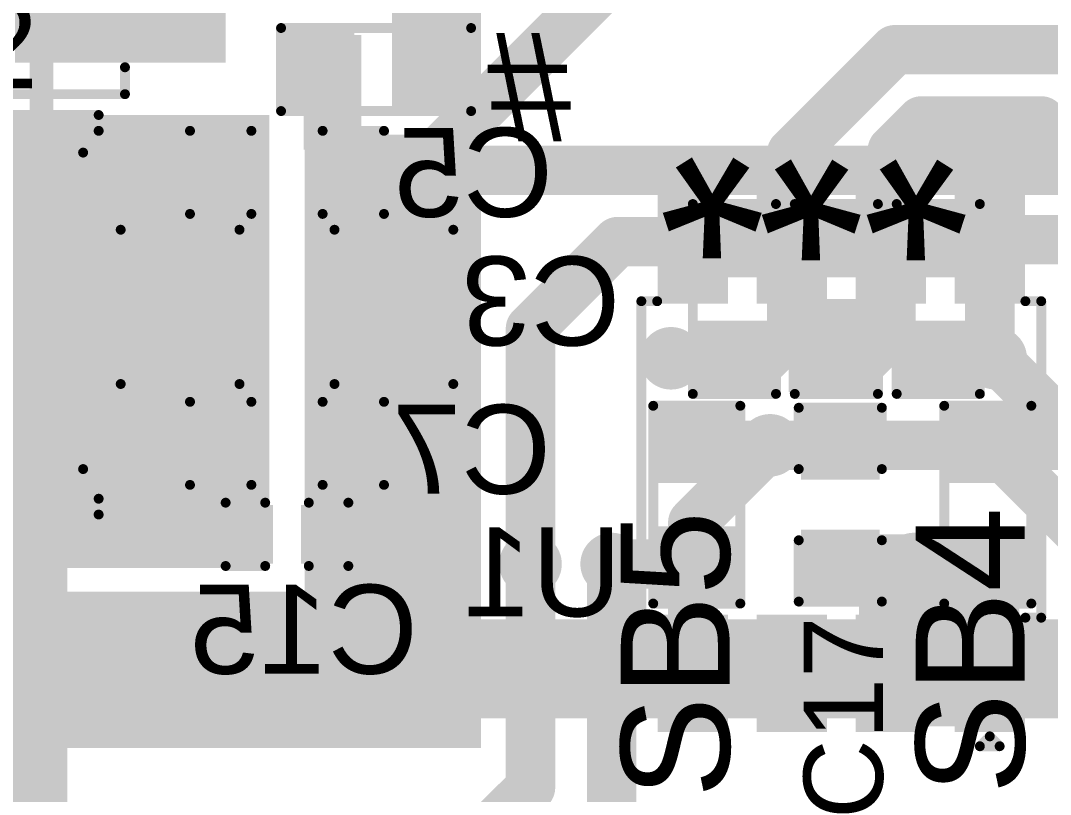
# Model space of a CAD drawing. Header units: millimetres. Extents: x -0.12 to 2.11, y 0 to 1.55.
# Drawn here: x 0.637 to 1.158, y 0.558 to 0.949 of the extents above; entities that cross this region are included whole.
import ezdxf

# ---------------------------------------------------------------- set-up
doc = ezdxf.new("R2010")
doc.units = ezdxf.units.MM
doc.header["$MEASUREMENT"] = 0
for name, color, linetype in [('BottomLayer', 5, 'Continuous'), ('BottomOverlay', 54, 'Continuous'), ('BottomPaste', 16, 'Continuous'), ('BottomSolder', 6, 'Continuous'), ('TopLayer', 1, 'Continuous'), ('TopOverlay', 2, 'Continuous'), ('TopPaste', 8, 'Continuous'), ('TopSolder', 216, 'Continuous'), ('ViaHoleLayer', 16, 'Continuous')]:
    doc.layers.add(name, color=color, linetype=linetype)
doc.styles.add('Arial', font='arial.ttf', dxfattribs={"height": 0.2})

# ---------------------------------------------------------------- blocks, each defined once
blk = doc.blocks.new('R___0603_2')
at = {"layer": 'TopLayer'}
for points in [[(-0.015, 0.0175), (-0.015, -0.0175), (-0.045, -0.0175), (-0.045, 0.0175)], [(0.045, 0.0175), (0.045, -0.0175), (0.015, -0.0175), (0.015, 0.0175)]]:
    blk.add_hatch(color=1, dxfattribs=at).paths.add_polyline_path(points)
at = {"layer": 'TopPaste'}
for points in [[(-0.015, 0.0175), (-0.015, -0.0175), (-0.045, -0.0175), (-0.045, 0.0175)], [(0.045, 0.0175), (0.045, -0.0175), (0.015, -0.0175), (0.015, 0.0175)]]:
    blk.add_hatch(color=8, dxfattribs=at).paths.add_polyline_path(points)
at = {"layer": 'TopSolder'}
for points in [[(-0.011, 0.0215), (-0.011, -0.0215), (-0.049, -0.0215), (-0.049, 0.0215)], [(0.049, 0.0215), (0.049, -0.0215), (0.011, -0.0215), (0.011, 0.0215)]]:
    blk.add_hatch(color=216, dxfattribs=at).paths.add_polyline_path(points)
at = {"layer": 'TopOverlay', "const_width": 0.005}
for points in [[(-0.048, 0.021), (0.048, 0.021)], [(-0.048, 0.021), (-0.048, -0.021)], [(0.048, 0.021), (0.048, -0.021)], [(-0.048, -0.021), (0.048, -0.021)]]:
    blk.add_lwpolyline(points, dxfattribs=at)
at = {"layer": 'TopOverlay', "const_width": 0.0025}
for points in [[(-0.04925, 0.021, 1), (-0.04675, 0.021, 1)], [(-0.04925, 0.021, 1), (-0.04675, 0.021, 1)], [(0.04675, 0.021, 1), (0.04925, 0.021, 1)], [(0.04675, 0.021, 1), (0.04925, 0.021, 1)], [(-0.04925, -0.021, 1), (-0.04675, -0.021, 1)], [(-0.04925, -0.021, 1), (-0.04675, -0.021, 1)], [(0.04675, -0.021, 1), (0.04925, -0.021, 1)], [(0.04675, -0.021, 1), (0.04925, -0.021, 1)]]:
    blk.add_lwpolyline(points, format="xyb", close=True, dxfattribs=at)
blk = doc.blocks.new('R___0603_3')
at = {"layer": 'TopLayer'}
for points in [[(-0.015, 0.0175), (-0.015, -0.0175), (-0.045, -0.0175), (-0.045, 0.0175)], [(0.045, 0.0175), (0.045, -0.0175), (0.015, -0.0175), (0.015, 0.0175)]]:
    blk.add_hatch(color=1, dxfattribs=at).paths.add_polyline_path(points)
at = {"layer": 'TopPaste'}
for points in [[(-0.015, 0.0175), (-0.015, -0.0175), (-0.045, -0.0175), (-0.045, 0.0175)], [(0.045, 0.0175), (0.045, -0.0175), (0.015, -0.0175), (0.015, 0.0175)]]:
    blk.add_hatch(color=8, dxfattribs=at).paths.add_polyline_path(points)
at = {"layer": 'TopSolder'}
for points in [[(-0.011, 0.0215), (-0.011, -0.0215), (-0.049, -0.0215), (-0.049, 0.0215)], [(0.049, 0.0215), (0.049, -0.0215), (0.011, -0.0215), (0.011, 0.0215)]]:
    blk.add_hatch(color=216, dxfattribs=at).paths.add_polyline_path(points)
at = {"layer": 'TopOverlay', "const_width": 0.005}
for points in [[(-0.048, 0.021), (0.048, 0.021)], [(-0.048, 0.021), (-0.048, -0.021)], [(0.048, 0.021), (0.048, -0.021)], [(-0.048, -0.021), (0.048, -0.021)]]:
    blk.add_lwpolyline(points, dxfattribs=at)
at = {"layer": 'TopOverlay', "const_width": 0.0025}
for points in [[(-0.04925, 0.021, 1), (-0.04675, 0.021, 1)], [(-0.04925, 0.021, 1), (-0.04675, 0.021, 1)], [(0.04675, 0.021, 1), (0.04925, 0.021, 1)], [(0.04675, 0.021, 1), (0.04925, 0.021, 1)], [(-0.04925, -0.021, 1), (-0.04675, -0.021, 1)], [(-0.04925, -0.021, 1), (-0.04675, -0.021, 1)], [(0.04675, -0.021, 1), (0.04925, -0.021, 1)], [(0.04675, -0.021, 1), (0.04925, -0.021, 1)]]:
    blk.add_lwpolyline(points, format="xyb", close=True, dxfattribs=at)
blk = doc.blocks.new('SOP_8_B_4')
at = {"layer": 'BottomLayer'}
for points in [[(-0.13386, 0.08878), (-0.08268, 0.08878), (-0.08268, 0.06122), (-0.13386, 0.06122)], [(0.08268, 0.08878), (0.13386, 0.08878), (0.13386, 0.06122), (0.08268, 0.06122)], [(-0.13386, 0.03878), (-0.08268, 0.03878), (-0.08268, 0.01122), (-0.13386, 0.01122)], [(0.08268, 0.03878), (0.13386, 0.03878), (0.13386, 0.01122), (0.08268, 0.01122)], [(-0.13386, -0.01122), (-0.08268, -0.01122), (-0.08268, -0.03878), (-0.13386, -0.03878)], [(0.08268, -0.01122), (0.13386, -0.01122), (0.13386, -0.03878), (0.08268, -0.03878)], [(-0.13386, -0.06122), (-0.08268, -0.06122), (-0.08268, -0.08878), (-0.13386, -0.08878)], [(0.08268, -0.06122), (0.13386, -0.06122), (0.13386, -0.08878), (0.08268, -0.08878)]]:
    blk.add_hatch(color=5, dxfattribs=at).paths.add_polyline_path(points)
at = {"layer": 'BottomOverlay'}
blk.add_hatch(color=54, dxfattribs=at).paths.add_polyline_path([(-0.078, -0.084), (-0.067, -0.084), (-0.067, -0.058), (-0.078, -0.058)])
at = {"layer": 'BottomPaste'}
for points in [[(-0.13386, 0.08878), (-0.08268, 0.08878), (-0.08268, 0.06122), (-0.13386, 0.06122)], [(0.08268, 0.08878), (0.13386, 0.08878), (0.13386, 0.06122), (0.08268, 0.06122)], [(-0.13386, 0.03878), (-0.08268, 0.03878), (-0.08268, 0.01122), (-0.13386, 0.01122)], [(0.08268, 0.03878), (0.13386, 0.03878), (0.13386, 0.01122), (0.08268, 0.01122)], [(-0.13386, -0.01122), (-0.08268, -0.01122), (-0.08268, -0.03878), (-0.13386, -0.03878)], [(0.08268, -0.01122), (0.13386, -0.01122), (0.13386, -0.03878), (0.08268, -0.03878)], [(-0.13386, -0.06122), (-0.08268, -0.06122), (-0.08268, -0.08878), (-0.13386, -0.08878)], [(0.08268, -0.06122), (0.13386, -0.06122), (0.13386, -0.08878), (0.08268, -0.08878)]]:
    blk.add_hatch(color=16, dxfattribs=at).paths.add_polyline_path(points)
at = {"layer": 'BottomSolder'}
for points in [[(-0.13786, 0.09278), (-0.07868, 0.09278), (-0.07868, 0.05722), (-0.13786, 0.05722)], [(0.07868, 0.09278), (0.13786, 0.09278), (0.13786, 0.05722), (0.07868, 0.05722)], [(-0.13786, 0.04278), (-0.07868, 0.04278), (-0.07868, 0.00722), (-0.13786, 0.00722)], [(0.07868, 0.04278), (0.13786, 0.04278), (0.13786, 0.00722), (0.07868, 0.00722)], [(-0.13786, -0.00722), (-0.07868, -0.00722), (-0.07868, -0.04278), (-0.13786, -0.04278)], [(0.07868, -0.00722), (0.13786, -0.00722), (0.13786, -0.04278), (0.07868, -0.04278)], [(-0.13786, -0.05722), (-0.07868, -0.05722), (-0.07868, -0.09278), (-0.13786, -0.09278)], [(0.07868, -0.05722), (0.13786, -0.05722), (0.13786, -0.09278), (0.07868, -0.09278)]]:
    blk.add_hatch(color=6, dxfattribs=at).paths.add_polyline_path(points)
at = {"layer": 'BottomOverlay', "const_width": 0.005}
for points in [[(-0.08014, 0.101), (-0.08014, 0.093)], [(-0.08014, 0.101), (0.07986, 0.101)], [(0.07986, 0.101), (0.07986, 0.093)], [(-0.14514, -0.07), (-0.14514, -0.08)], [(-0.14514, -0.07), (-0.14014, -0.075)], [(-0.14014, -0.075), (-0.14514, -0.08)], [(-0.08014, -0.093), (-0.08014, -0.101)], [(0.07986, -0.093), (0.07986, -0.101)], [(-0.08014, -0.101), (0.07986, -0.101)]]:
    blk.add_lwpolyline(points, dxfattribs=at)
at = {"layer": 'BottomOverlay', "const_width": 0.0025}
for points in [[(-0.08139, 0.101, 1), (-0.07889, 0.101, 1)], [(-0.08139, 0.101, 1), (-0.07889, 0.101, 1)], [(0.07861, 0.101, 1), (0.08111, 0.101, 1)], [(0.07861, 0.101, 1), (0.08111, 0.101, 1)], [(-0.08139, 0.093, 1), (-0.07889, 0.093, 1)], [(0.07861, 0.093, 1), (0.08111, 0.093, 1)], [(-0.14639, -0.07, 1), (-0.14389, -0.07, 1)], [(-0.14639, -0.07, 1), (-0.14389, -0.07, 1)], [(-0.14139, -0.075, 1), (-0.13889, -0.075, 1)], [(-0.14139, -0.075, 1), (-0.13889, -0.075, 1)], [(-0.14639, -0.08, 1), (-0.14389, -0.08, 1)], [(-0.14639, -0.08, 1), (-0.14389, -0.08, 1)], [(-0.08139, -0.093, 1), (-0.07889, -0.093, 1)], [(0.07861, -0.093, 1), (0.08111, -0.093, 1)], [(-0.08139, -0.101, 1), (-0.07889, -0.101, 1)], [(-0.08139, -0.101, 1), (-0.07889, -0.101, 1)], [(0.07861, -0.101, 1), (0.08111, -0.101, 1)], [(0.07861, -0.101, 1), (0.08111, -0.101, 1)]]:
    blk.add_lwpolyline(points, format="xyb", close=True, dxfattribs=at)
blk = doc.blocks.new('S______B______13')
at = {"layer": 'TopLayer'}
for points in [[(-0.045, -0.0175), (-0.045, 0.0175), (-0.015, 0.0175), (-0.015, -0.0175)], [(0.015, -0.0175), (0.015, 0.0175), (0.045, 0.0175), (0.045, -0.0175)]]:
    blk.add_hatch(color=1, dxfattribs=at).paths.add_polyline_path(points)
at = {"layer": 'TopPaste'}
for points in [[(-0.045, -0.0175), (-0.045, 0.0175), (-0.015, 0.0175), (-0.015, -0.0175)], [(0.015, -0.0175), (0.015, 0.0175), (0.045, 0.0175), (0.045, -0.0175)]]:
    blk.add_hatch(color=8, dxfattribs=at).paths.add_polyline_path(points)
at = {"layer": 'TopSolder'}
for points in [[(-0.049, -0.0215), (-0.049, 0.0215), (-0.011, 0.0215), (-0.011, -0.0215)], [(0.011, -0.0215), (0.011, 0.0215), (0.049, 0.0215), (0.049, -0.0215)]]:
    blk.add_hatch(color=216, dxfattribs=at).paths.add_polyline_path(points)
at = {"layer": 'TopOverlay', "const_width": 0.005}
for points in [[(-0.05, 0.022), (0.05, 0.022)], [(-0.05, 0.022), (-0.05, -0.022)], [(0.05, 0.022), (0.05, -0.022)], [(-0.05, -0.022), (0.05, -0.022)]]:
    blk.add_lwpolyline(points, dxfattribs=at)
at = {"layer": 'TopOverlay', "const_width": 0.0025}
for points in [[(-0.05125, 0.022, 1), (-0.04875, 0.022, 1)], [(-0.05125, 0.022, 1), (-0.04875, 0.022, 1)], [(0.04875, 0.022, 1), (0.05125, 0.022, 1)], [(0.04875, 0.022, 1), (0.05125, 0.022, 1)], [(-0.05125, -0.022, 1), (-0.04875, -0.022, 1)], [(-0.05125, -0.022, 1), (-0.04875, -0.022, 1)], [(0.04875, -0.022, 1), (0.05125, -0.022, 1)], [(0.04875, -0.022, 1), (0.05125, -0.022, 1)]]:
    blk.add_lwpolyline(points, format="xyb", close=True, dxfattribs=at)
blk = doc.blocks.new('S______B______14')
at = {"layer": 'TopLayer'}
for points in [[(-0.045, -0.0175), (-0.045, 0.0175), (-0.015, 0.0175), (-0.015, -0.0175)], [(0.015, -0.0175), (0.015, 0.0175), (0.045, 0.0175), (0.045, -0.0175)]]:
    blk.add_hatch(color=1, dxfattribs=at).paths.add_polyline_path(points)
at = {"layer": 'TopPaste'}
for points in [[(-0.045, -0.0175), (-0.045, 0.0175), (-0.015, 0.0175), (-0.015, -0.0175)], [(0.015, -0.0175), (0.015, 0.0175), (0.045, 0.0175), (0.045, -0.0175)]]:
    blk.add_hatch(color=8, dxfattribs=at).paths.add_polyline_path(points)
at = {"layer": 'TopSolder'}
for points in [[(-0.049, -0.0215), (-0.049, 0.0215), (-0.011, 0.0215), (-0.011, -0.0215)], [(0.011, -0.0215), (0.011, 0.0215), (0.049, 0.0215), (0.049, -0.0215)]]:
    blk.add_hatch(color=216, dxfattribs=at).paths.add_polyline_path(points)
at = {"layer": 'TopOverlay', "const_width": 0.005}
for points in [[(0.05, 0.022), (-0.05, 0.022)], [(-0.05, -0.022), (-0.05, 0.022)], [(0.05, -0.022), (0.05, 0.022)], [(0.05, -0.022), (-0.05, -0.022)]]:
    blk.add_lwpolyline(points, dxfattribs=at)
at = {"layer": 'TopOverlay', "const_width": 0.0025}
for points in [[(-0.05125, 0.022, 1), (-0.04875, 0.022, 1)], [(-0.05125, 0.022, 1), (-0.04875, 0.022, 1)], [(0.04875, 0.022, 1), (0.05125, 0.022, 1)], [(0.04875, 0.022, 1), (0.05125, 0.022, 1)], [(-0.05125, -0.022, 1), (-0.04875, -0.022, 1)], [(-0.05125, -0.022, 1), (-0.04875, -0.022, 1)], [(0.04875, -0.022, 1), (0.05125, -0.022, 1)], [(0.04875, -0.022, 1), (0.05125, -0.022, 1)]]:
    blk.add_lwpolyline(points, format="xyb", close=True, dxfattribs=at)
blk = doc.blocks.new('R___0603_B_22')
at = {"layer": 'BottomLayer'}
for points in [[(-0.045, -0.0175), (-0.045, 0.0175), (-0.015, 0.0175), (-0.015, -0.0175)], [(0.015, -0.0175), (0.015, 0.0175), (0.045, 0.0175), (0.045, -0.0175)]]:
    blk.add_hatch(color=5, dxfattribs=at).paths.add_polyline_path(points)
at = {"layer": 'BottomPaste'}
for points in [[(-0.045, -0.0175), (-0.045, 0.0175), (-0.015, 0.0175), (-0.015, -0.0175)], [(0.015, -0.0175), (0.015, 0.0175), (0.045, 0.0175), (0.045, -0.0175)]]:
    blk.add_hatch(color=16, dxfattribs=at).paths.add_polyline_path(points)
at = {"layer": 'BottomSolder'}
for points in [[(-0.049, -0.0215), (-0.049, 0.0215), (-0.011, 0.0215), (-0.011, -0.0215)], [(0.011, -0.0215), (0.011, 0.0215), (0.049, 0.0215), (0.049, -0.0215)]]:
    blk.add_hatch(color=6, dxfattribs=at).paths.add_polyline_path(points)
at = {"layer": 'BottomOverlay', "const_width": 0.005}
for points in [[(0.048, 0.021), (-0.048, 0.021)], [(-0.048, 0.021), (-0.048, -0.021)], [(0.048, 0.021), (0.048, -0.021)], [(0.048, -0.021), (-0.048, -0.021)]]:
    blk.add_lwpolyline(points, dxfattribs=at)
at = {"layer": 'BottomOverlay', "const_width": 0.0025}
for points in [[(-0.04925, 0.021, 1), (-0.04675, 0.021, 1)], [(-0.04925, 0.021, 1), (-0.04675, 0.021, 1)], [(0.04675, 0.021, 1), (0.04925, 0.021, 1)], [(0.04675, 0.021, 1), (0.04925, 0.021, 1)], [(-0.04925, -0.021, 1), (-0.04675, -0.021, 1)], [(-0.04925, -0.021, 1), (-0.04675, -0.021, 1)], [(0.04675, -0.021, 1), (0.04925, -0.021, 1)], [(0.04675, -0.021, 1), (0.04925, -0.021, 1)]]:
    blk.add_lwpolyline(points, format="xyb", close=True, dxfattribs=at)
blk = doc.blocks.new('R___0603_26')
at = {"layer": 'TopLayer'}
for points in [[(-0.015, 0.0175), (-0.015, -0.0175), (-0.045, -0.0175), (-0.045, 0.0175)], [(0.045, 0.0175), (0.045, -0.0175), (0.015, -0.0175), (0.015, 0.0175)]]:
    blk.add_hatch(color=1, dxfattribs=at).paths.add_polyline_path(points)
at = {"layer": 'TopPaste'}
for points in [[(-0.015, 0.0175), (-0.015, -0.0175), (-0.045, -0.0175), (-0.045, 0.0175)], [(0.045, 0.0175), (0.045, -0.0175), (0.015, -0.0175), (0.015, 0.0175)]]:
    blk.add_hatch(color=8, dxfattribs=at).paths.add_polyline_path(points)
at = {"layer": 'TopSolder'}
for points in [[(-0.011, 0.0215), (-0.011, -0.0215), (-0.049, -0.0215), (-0.049, 0.0215)], [(0.049, 0.0215), (0.049, -0.0215), (0.011, -0.0215), (0.011, 0.0215)]]:
    blk.add_hatch(color=216, dxfattribs=at).paths.add_polyline_path(points)
at = {"layer": 'TopOverlay', "const_width": 0.005}
for points in [[(-0.048, 0.021), (-0.048, -0.021)], [(-0.048, 0.021), (0.048, 0.021)], [(0.048, 0.021), (0.048, -0.021)], [(-0.048, -0.021), (0.048, -0.021)]]:
    blk.add_lwpolyline(points, dxfattribs=at)
at = {"layer": 'TopOverlay', "const_width": 0.0025}
for points in [[(-0.04925, 0.021, 1), (-0.04675, 0.021, 1)], [(-0.04925, 0.021, 1), (-0.04675, 0.021, 1)], [(0.04675, 0.021, 1), (0.04925, 0.021, 1)], [(0.04675, 0.021, 1), (0.04925, 0.021, 1)], [(-0.04925, -0.021, 1), (-0.04675, -0.021, 1)], [(-0.04925, -0.021, 1), (-0.04675, -0.021, 1)], [(0.04675, -0.021, 1), (0.04925, -0.021, 1)], [(0.04675, -0.021, 1), (0.04925, -0.021, 1)]]:
    blk.add_lwpolyline(points, format="xyb", close=True, dxfattribs=at)
blk = doc.blocks.new('SOP_8_32')
at = {"layer": 'TopLayer'}
for points in [[(-0.13386, 0.08878), (-0.08268, 0.08878), (-0.08268, 0.06122), (-0.13386, 0.06122)], [(0.08268, 0.08878), (0.13386, 0.08878), (0.13386, 0.06122), (0.08268, 0.06122)], [(-0.13386, 0.03878), (-0.08268, 0.03878), (-0.08268, 0.01122), (-0.13386, 0.01122)], [(0.08268, 0.03878), (0.13386, 0.03878), (0.13386, 0.01122), (0.08268, 0.01122)], [(-0.13386, -0.01122), (-0.08268, -0.01122), (-0.08268, -0.03878), (-0.13386, -0.03878)], [(0.08268, -0.01122), (0.13386, -0.01122), (0.13386, -0.03878), (0.08268, -0.03878)], [(-0.13386, -0.06122), (-0.08268, -0.06122), (-0.08268, -0.08878), (-0.13386, -0.08878)], [(0.08268, -0.06122), (0.13386, -0.06122), (0.13386, -0.08878), (0.08268, -0.08878)]]:
    blk.add_hatch(color=1, dxfattribs=at).paths.add_polyline_path(points)
at = {"layer": 'TopOverlay'}
blk.add_hatch(color=2, dxfattribs=at).paths.add_polyline_path([(-0.078, 0.058), (-0.067, 0.058), (-0.067, 0.084), (-0.078, 0.084)])
at = {"layer": 'TopPaste'}
for points in [[(-0.13386, 0.08878), (-0.08268, 0.08878), (-0.08268, 0.06122), (-0.13386, 0.06122)], [(0.08268, 0.08878), (0.13386, 0.08878), (0.13386, 0.06122), (0.08268, 0.06122)], [(-0.13386, 0.03878), (-0.08268, 0.03878), (-0.08268, 0.01122), (-0.13386, 0.01122)], [(0.08268, 0.03878), (0.13386, 0.03878), (0.13386, 0.01122), (0.08268, 0.01122)], [(-0.13386, -0.01122), (-0.08268, -0.01122), (-0.08268, -0.03878), (-0.13386, -0.03878)], [(0.08268, -0.01122), (0.13386, -0.01122), (0.13386, -0.03878), (0.08268, -0.03878)], [(-0.13386, -0.06122), (-0.08268, -0.06122), (-0.08268, -0.08878), (-0.13386, -0.08878)], [(0.08268, -0.06122), (0.13386, -0.06122), (0.13386, -0.08878), (0.08268, -0.08878)]]:
    blk.add_hatch(color=8, dxfattribs=at).paths.add_polyline_path(points)
at = {"layer": 'TopSolder'}
for points in [[(-0.13786, 0.09278), (-0.07868, 0.09278), (-0.07868, 0.05722), (-0.13786, 0.05722)], [(0.07868, 0.09278), (0.13786, 0.09278), (0.13786, 0.05722), (0.07868, 0.05722)], [(-0.13786, 0.04278), (-0.07868, 0.04278), (-0.07868, 0.00722), (-0.13786, 0.00722)], [(0.07868, 0.04278), (0.13786, 0.04278), (0.13786, 0.00722), (0.07868, 0.00722)], [(-0.13786, -0.00722), (-0.07868, -0.00722), (-0.07868, -0.04278), (-0.13786, -0.04278)], [(0.07868, -0.00722), (0.13786, -0.00722), (0.13786, -0.04278), (0.07868, -0.04278)], [(-0.13786, -0.05722), (-0.07868, -0.05722), (-0.07868, -0.09278), (-0.13786, -0.09278)], [(0.07868, -0.05722), (0.13786, -0.05722), (0.13786, -0.09278), (0.07868, -0.09278)]]:
    blk.add_hatch(color=216, dxfattribs=at).paths.add_polyline_path(points)
at = {"layer": 'TopOverlay', "const_width": 0.005}
for points in [[(-0.08014, 0.093), (-0.08014, 0.101)], [(-0.08014, 0.101), (0.07986, 0.101)], [(0.07986, 0.093), (0.07986, 0.101)], [(-0.14514, 0.07), (-0.14514, 0.08)], [(-0.14514, 0.08), (-0.14014, 0.075)], [(-0.14514, 0.07), (-0.14014, 0.075)], [(-0.08014, -0.101), (-0.08014, -0.093)], [(0.07986, -0.101), (0.07986, -0.093)], [(-0.08014, -0.101), (0.07986, -0.101)]]:
    blk.add_lwpolyline(points, dxfattribs=at)
at = {"layer": 'TopOverlay', "const_width": 0.0025}
for points in [[(-0.08139, 0.101, 1), (-0.07889, 0.101, 1)], [(-0.08139, 0.101, 1), (-0.07889, 0.101, 1)], [(0.07861, 0.101, 1), (0.08111, 0.101, 1)], [(0.07861, 0.101, 1), (0.08111, 0.101, 1)], [(-0.08139, 0.093, 1), (-0.07889, 0.093, 1)], [(0.07861, 0.093, 1), (0.08111, 0.093, 1)], [(-0.14639, 0.08, 1), (-0.14389, 0.08, 1)], [(-0.14639, 0.08, 1), (-0.14389, 0.08, 1)], [(-0.14139, 0.075, 1), (-0.13889, 0.075, 1)], [(-0.14139, 0.075, 1), (-0.13889, 0.075, 1)], [(-0.14639, 0.07, 1), (-0.14389, 0.07, 1)], [(-0.14639, 0.07, 1), (-0.14389, 0.07, 1)], [(-0.08139, -0.093, 1), (-0.07889, -0.093, 1)], [(0.07861, -0.093, 1), (0.08111, -0.093, 1)], [(-0.08139, -0.101, 1), (-0.07889, -0.101, 1)], [(-0.08139, -0.101, 1), (-0.07889, -0.101, 1)], [(0.07861, -0.101, 1), (0.08111, -0.101, 1)], [(0.07861, -0.101, 1), (0.08111, -0.101, 1)]]:
    blk.add_lwpolyline(points, format="xyb", close=True, dxfattribs=at)
blk = doc.blocks.new('WPN4020H1R0MT__B_37')
at = {"layer": 'BottomLayer'}
for points in [[(-0.08071, 0.07283), (-0.0374, 0.07283), (-0.0374, -0.07283), (-0.08071, -0.07283)], [(0.0374, 0.07283), (0.08071, 0.07283), (0.08071, -0.07283), (0.0374, -0.07283)]]:
    blk.add_hatch(color=5, dxfattribs=at).paths.add_polyline_path(points)
at = {"layer": 'BottomPaste'}
for points in [[(-0.08071, 0.07283), (-0.0374, 0.07283), (-0.0374, -0.07283), (-0.08071, -0.07283)], [(0.0374, 0.07283), (0.08071, 0.07283), (0.08071, -0.07283), (0.0374, -0.07283)]]:
    blk.add_hatch(color=16, dxfattribs=at).paths.add_polyline_path(points)
at = {"layer": 'BottomSolder'}
for points in [[(-0.08471, 0.07683), (-0.0334, 0.07683), (-0.0334, -0.07683), (-0.08471, -0.07683)], [(0.0334, 0.07683), (0.08471, 0.07683), (0.08471, -0.07683), (0.0334, -0.07683)]]:
    blk.add_hatch(color=6, dxfattribs=at).paths.add_polyline_path(points)
at = {"layer": 'BottomOverlay', "const_width": 0.005}
for points in [[(0.074, 0.08), (-0.074, 0.08)], [(0.074, -0.08), (-0.074, -0.08)]]:
    blk.add_lwpolyline(points, dxfattribs=at)
at = {"layer": 'BottomOverlay', "const_width": 0.0025}
for points in [[(-0.07525, 0.08, 1), (-0.07275, 0.08, 1)], [(0.07275, 0.08, 1), (0.07525, 0.08, 1)], [(-0.07525, -0.08, 1), (-0.07275, -0.08, 1)], [(0.07275, -0.08, 1), (0.07525, -0.08, 1)]]:
    blk.add_lwpolyline(points, format="xyb", close=True, dxfattribs=at)
blk = doc.blocks.new('SMA_B_40')
at = {"layer": 'BottomLayer'}
for points in [[(-0.12795, 0.03346), (-0.02953, 0.03346), (-0.02953, -0.03346), (-0.12795, -0.03346)], [(0.02953, 0.03346), (0.12795, 0.03346), (0.12795, -0.03346), (0.02953, -0.03346)]]:
    blk.add_hatch(color=5, dxfattribs=at).paths.add_polyline_path(points)
at = {"layer": 'BottomOverlay'}
for points in [[(-0.175, -0.05598), (-0.12906, -0.05598), (-0.12906, 0.05597), (-0.175, 0.05597)], [(-0.12992, 0.03638), (-0.1022, 0.03638), (-0.1022, 0.05598), (-0.12992, 0.05598)], [(-0.12992, -0.05598), (-0.1022, -0.05598), (-0.1022, -0.03638), (-0.12992, -0.03638)]]:
    blk.add_hatch(color=54, dxfattribs=at).paths.add_polyline_path(points)
at = {"layer": 'BottomPaste'}
for points in [[(-0.12795, 0.03346), (-0.02953, 0.03346), (-0.02953, -0.03346), (-0.12795, -0.03346)], [(0.02953, 0.03346), (0.12795, 0.03346), (0.12795, -0.03346), (0.02953, -0.03346)]]:
    blk.add_hatch(color=16, dxfattribs=at).paths.add_polyline_path(points)
at = {"layer": 'BottomSolder'}
for points in [[(-0.13195, 0.03746), (-0.02553, 0.03746), (-0.02553, -0.03746), (-0.13195, -0.03746)], [(0.02553, 0.03746), (0.13195, 0.03746), (0.13195, -0.03746), (0.02553, -0.03746)]]:
    blk.add_hatch(color=6, dxfattribs=at).paths.add_polyline_path(points)
at = {"layer": 'BottomOverlay', "const_width": 0.005}
for points in [[(-0.10465, 0.05345), (0.08115, 0.05345)], [(0.08115, 0.03985), (0.08115, 0.05345)], [(0.08115, -0.05345), (0.08115, -0.03985)], [(-0.10465, -0.05345), (0.08115, -0.05345)]]:
    blk.add_lwpolyline(points, dxfattribs=at)
at = {"layer": 'BottomOverlay', "const_width": 0.0025}
for points in [[(-0.1059, 0.05345, 1), (-0.1034, 0.05345, 1)], [(0.0799, 0.05345, 1), (0.0824, 0.05345, 1)], [(0.0799, 0.05345, 1), (0.0824, 0.05345, 1)], [(0.0799, 0.03985, 1), (0.0824, 0.03985, 1)], [(0.0799, -0.03985, 1), (0.0824, -0.03985, 1)], [(-0.1059, -0.05345, 1), (-0.1034, -0.05345, 1)], [(0.0799, -0.05345, 1), (0.0824, -0.05345, 1)], [(0.0799, -0.05345, 1), (0.0824, -0.05345, 1)]]:
    blk.add_lwpolyline(points, format="xyb", close=True, dxfattribs=at)
blk = doc.blocks.new('C___0603_41')
at = {"layer": 'TopLayer'}
for points in [[(-0.015, 0.0175), (-0.015, -0.0175), (-0.045, -0.0175), (-0.045, 0.0175)], [(0.045, 0.0175), (0.045, -0.0175), (0.015, -0.0175), (0.015, 0.0175)]]:
    blk.add_hatch(color=1, dxfattribs=at).paths.add_polyline_path(points)
at = {"layer": 'TopPaste'}
for points in [[(-0.015, 0.0175), (-0.015, -0.0175), (-0.045, -0.0175), (-0.045, 0.0175)], [(0.045, 0.0175), (0.045, -0.0175), (0.015, -0.0175), (0.015, 0.0175)]]:
    blk.add_hatch(color=8, dxfattribs=at).paths.add_polyline_path(points)
at = {"layer": 'TopSolder'}
for points in [[(-0.01264, 0.01986), (-0.01264, -0.01986), (-0.04736, -0.01986), (-0.04736, 0.01986)], [(0.04736, 0.01986), (0.04736, -0.01986), (0.01264, -0.01986), (0.01264, 0.01986)]]:
    blk.add_hatch(color=216, dxfattribs=at).paths.add_polyline_path(points)
at = {"layer": 'TopOverlay', "const_width": 0.005}
for points in [[(-0.049, 0.021), (-0.049, -0.021)], [(-0.049, 0.021), (-0.018, 0.021)], [(0.018, 0.021), (0.049, 0.021)], [(0.049, 0.021), (0.049, -0.021)], [(-0.049, -0.021), (-0.018, -0.021)], [(0.018, -0.021), (0.049, -0.021)]]:
    blk.add_lwpolyline(points, dxfattribs=at)
at = {"layer": 'TopOverlay', "const_width": 0.0025}
for points in [[(-0.05025, 0.021, 1), (-0.04775, 0.021, 1)], [(-0.05025, 0.021, 1), (-0.04775, 0.021, 1)], [(-0.01925, 0.021, 1), (-0.01675, 0.021, 1)], [(0.01675, 0.021, 1), (0.01925, 0.021, 1)], [(0.04775, 0.021, 1), (0.05025, 0.021, 1)], [(0.04775, 0.021, 1), (0.05025, 0.021, 1)], [(-0.05025, -0.021, 1), (-0.04775, -0.021, 1)], [(-0.05025, -0.021, 1), (-0.04775, -0.021, 1)], [(-0.01925, -0.021, 1), (-0.01675, -0.021, 1)], [(0.01675, -0.021, 1), (0.01925, -0.021, 1)], [(0.04775, -0.021, 1), (0.05025, -0.021, 1)], [(0.04775, -0.021, 1), (0.05025, -0.021, 1)]]:
    blk.add_lwpolyline(points, format="xyb", close=True, dxfattribs=at)
blk = doc.blocks.new('C___0402_B_43')
at = {"layer": 'BottomLayer'}
for points in [[(-0.0095, 0.0125), (-0.0095, -0.0125), (-0.0275, -0.0125), (-0.0275, 0.0125)], [(0.0275, 0.0125), (0.0275, -0.0125), (0.0095, -0.0125), (0.0095, 0.0125)]]:
    blk.add_hatch(color=5, dxfattribs=at).paths.add_polyline_path(points)
at = {"layer": 'BottomPaste'}
for points in [[(-0.0095, 0.0125), (-0.0095, -0.0125), (-0.0275, -0.0125), (-0.0275, 0.0125)], [(0.0275, 0.0125), (0.0275, -0.0125), (0.0095, -0.0125), (0.0095, 0.0125)]]:
    blk.add_hatch(color=16, dxfattribs=at).paths.add_polyline_path(points)
at = {"layer": 'BottomSolder'}
for points in [[(-0.00714, 0.01486), (-0.00714, -0.01486), (-0.02986, -0.01486), (-0.02986, 0.01486)], [(0.02986, 0.01486), (0.02986, -0.01486), (0.00714, -0.01486), (0.00714, 0.01486)]]:
    blk.add_hatch(color=6, dxfattribs=at).paths.add_polyline_path(points)
at = {"layer": 'BottomOverlay', "const_width": 0.005}
for points in [[(-0.011, 0.016), (-0.031, 0.016)], [(-0.031, 0.016), (-0.031, -0.016)], [(0.031, 0.016), (0.011, 0.016)], [(0.031, 0.016), (0.031, -0.016)], [(-0.011, -0.016), (-0.031, -0.016)], [(0.031, -0.016), (0.011, -0.016)]]:
    blk.add_lwpolyline(points, dxfattribs=at)
at = {"layer": 'BottomOverlay', "const_width": 0.0025}
for points in [[(-0.03225, 0.016, 1), (-0.02975, 0.016, 1)], [(-0.03225, 0.016, 1), (-0.02975, 0.016, 1)], [(-0.01225, 0.016, 1), (-0.00975, 0.016, 1)], [(0.00975, 0.016, 1), (0.01225, 0.016, 1)], [(0.02975, 0.016, 1), (0.03225, 0.016, 1)], [(0.02975, 0.016, 1), (0.03225, 0.016, 1)], [(-0.03225, -0.016, 1), (-0.02975, -0.016, 1)], [(-0.03225, -0.016, 1), (-0.02975, -0.016, 1)], [(-0.01225, -0.016, 1), (-0.00975, -0.016, 1)], [(0.00975, -0.016, 1), (0.01225, -0.016, 1)], [(0.02975, -0.016, 1), (0.03225, -0.016, 1)], [(0.02975, -0.016, 1), (0.03225, -0.016, 1)]]:
    blk.add_lwpolyline(points, format="xyb", close=True, dxfattribs=at)
blk = doc.blocks.new('C___0603_B_51')
at = {"layer": 'BottomLayer'}
for points in [[(-0.045, -0.0175), (-0.045, 0.0175), (-0.015, 0.0175), (-0.015, -0.0175)], [(0.015, -0.0175), (0.015, 0.0175), (0.045, 0.0175), (0.045, -0.0175)]]:
    blk.add_hatch(color=5, dxfattribs=at).paths.add_polyline_path(points)
at = {"layer": 'BottomPaste'}
for points in [[(-0.045, -0.0175), (-0.045, 0.0175), (-0.015, 0.0175), (-0.015, -0.0175)], [(0.015, -0.0175), (0.015, 0.0175), (0.045, 0.0175), (0.045, -0.0175)]]:
    blk.add_hatch(color=16, dxfattribs=at).paths.add_polyline_path(points)
at = {"layer": 'BottomSolder'}
for points in [[(-0.04736, -0.01986), (-0.04736, 0.01986), (-0.01264, 0.01986), (-0.01264, -0.01986)], [(0.01264, -0.01986), (0.01264, 0.01986), (0.04736, 0.01986), (0.04736, -0.01986)]]:
    blk.add_hatch(color=6, dxfattribs=at).paths.add_polyline_path(points)
at = {"layer": 'BottomOverlay', "const_width": 0.005}
for points in [[(-0.049, 0.021), (-0.018, 0.021)], [(-0.049, -0.021), (-0.049, 0.021)], [(0.018, 0.021), (0.049, 0.021)], [(0.049, -0.021), (0.049, 0.021)], [(-0.049, -0.021), (-0.018, -0.021)], [(0.018, -0.021), (0.049, -0.021)]]:
    blk.add_lwpolyline(points, dxfattribs=at)
at = {"layer": 'BottomOverlay', "const_width": 0.0025}
for points in [[(-0.05025, 0.021, 1), (-0.04775, 0.021, 1)], [(-0.05025, 0.021, 1), (-0.04775, 0.021, 1)], [(-0.01925, 0.021, 1), (-0.01675, 0.021, 1)], [(0.01675, 0.021, 1), (0.01925, 0.021, 1)], [(0.04775, 0.021, 1), (0.05025, 0.021, 1)], [(0.04775, 0.021, 1), (0.05025, 0.021, 1)], [(-0.05025, -0.021, 1), (-0.04775, -0.021, 1)], [(-0.05025, -0.021, 1), (-0.04775, -0.021, 1)], [(-0.01925, -0.021, 1), (-0.01675, -0.021, 1)], [(0.01675, -0.021, 1), (0.01925, -0.021, 1)], [(0.04775, -0.021, 1), (0.05025, -0.021, 1)], [(0.04775, -0.021, 1), (0.05025, -0.021, 1)]]:
    blk.add_lwpolyline(points, format="xyb", close=True, dxfattribs=at)
blk = doc.blocks.new('C___0603_B_53')
at = {"layer": 'BottomLayer'}
for points in [[(-0.045, -0.0175), (-0.045, 0.0175), (-0.015, 0.0175), (-0.015, -0.0175)], [(0.015, -0.0175), (0.015, 0.0175), (0.045, 0.0175), (0.045, -0.0175)]]:
    blk.add_hatch(color=5, dxfattribs=at).paths.add_polyline_path(points)
at = {"layer": 'BottomPaste'}
for points in [[(-0.045, -0.0175), (-0.045, 0.0175), (-0.015, 0.0175), (-0.015, -0.0175)], [(0.015, -0.0175), (0.015, 0.0175), (0.045, 0.0175), (0.045, -0.0175)]]:
    blk.add_hatch(color=16, dxfattribs=at).paths.add_polyline_path(points)
at = {"layer": 'BottomSolder'}
for points in [[(-0.04736, -0.01986), (-0.04736, 0.01986), (-0.01264, 0.01986), (-0.01264, -0.01986)], [(0.01264, -0.01986), (0.01264, 0.01986), (0.04736, 0.01986), (0.04736, -0.01986)]]:
    blk.add_hatch(color=6, dxfattribs=at).paths.add_polyline_path(points)
at = {"layer": 'BottomOverlay', "const_width": 0.005}
for points in [[(-0.018, 0.021), (-0.049, 0.021)], [(-0.049, 0.021), (-0.049, -0.021)], [(0.049, 0.021), (0.018, 0.021)], [(0.049, 0.021), (0.049, -0.021)], [(-0.018, -0.021), (-0.049, -0.021)], [(0.049, -0.021), (0.018, -0.021)]]:
    blk.add_lwpolyline(points, dxfattribs=at)
at = {"layer": 'BottomOverlay', "const_width": 0.0025}
for points in [[(-0.05025, 0.021, 1), (-0.04775, 0.021, 1)], [(-0.05025, 0.021, 1), (-0.04775, 0.021, 1)], [(-0.01925, 0.021, 1), (-0.01675, 0.021, 1)], [(0.01675, 0.021, 1), (0.01925, 0.021, 1)], [(0.04775, 0.021, 1), (0.05025, 0.021, 1)], [(0.04775, 0.021, 1), (0.05025, 0.021, 1)], [(-0.05025, -0.021, 1), (-0.04775, -0.021, 1)], [(-0.05025, -0.021, 1), (-0.04775, -0.021, 1)], [(-0.01925, -0.021, 1), (-0.01675, -0.021, 1)], [(0.01675, -0.021, 1), (0.01925, -0.021, 1)], [(0.04775, -0.021, 1), (0.05025, -0.021, 1)], [(0.04775, -0.021, 1), (0.05025, -0.021, 1)]]:
    blk.add_lwpolyline(points, format="xyb", close=True, dxfattribs=at)
blk = doc.blocks.new('C___1206_B_55')
at = {"layer": 'BottomLayer'}
for points in [[(-0.08, 0.035), (-0.02, 0.035), (-0.02, -0.035), (-0.08, -0.035)], [(0.02, 0.035), (0.08, 0.035), (0.08, -0.035), (0.02, -0.035)]]:
    blk.add_hatch(color=5, dxfattribs=at).paths.add_polyline_path(points)
at = {"layer": 'BottomPaste'}
for points in [[(-0.08, 0.035), (-0.02, 0.035), (-0.02, -0.035), (-0.08, -0.035)], [(0.02, 0.035), (0.08, 0.035), (0.08, -0.035), (0.02, -0.035)]]:
    blk.add_hatch(color=16, dxfattribs=at).paths.add_polyline_path(points)
at = {"layer": 'BottomSolder'}
for points in [[(-0.084, 0.039), (-0.016, 0.039), (-0.016, -0.039), (-0.084, -0.039)], [(0.016, 0.039), (0.084, 0.039), (0.084, -0.039), (0.016, -0.039)]]:
    blk.add_hatch(color=6, dxfattribs=at).paths.add_polyline_path(points)
at = {"layer": 'BottomOverlay', "const_width": 0.005}
for points in [[(-0.084, 0.039), (-0.084, -0.039)], [(-0.024, 0.039), (-0.084, 0.039)], [(0.084, 0.039), (0.024, 0.039)], [(0.084, 0.039), (0.084, -0.039)], [(-0.024, -0.039), (-0.084, -0.039)], [(0.084, -0.039), (0.024, -0.039)]]:
    blk.add_lwpolyline(points, dxfattribs=at)
at = {"layer": 'BottomOverlay', "const_width": 0.0025}
for points in [[(-0.08525, 0.039, 1), (-0.08275, 0.039, 1)], [(-0.08525, 0.039, 1), (-0.08275, 0.039, 1)], [(-0.02525, 0.039, 1), (-0.02275, 0.039, 1)], [(0.02275, 0.039, 1), (0.02525, 0.039, 1)], [(0.08275, 0.039, 1), (0.08525, 0.039, 1)], [(0.08275, 0.039, 1), (0.08525, 0.039, 1)], [(-0.08525, -0.039, 1), (-0.08275, -0.039, 1)], [(-0.08525, -0.039, 1), (-0.08275, -0.039, 1)], [(-0.02525, -0.039, 1), (-0.02275, -0.039, 1)], [(0.02275, -0.039, 1), (0.02525, -0.039, 1)], [(0.08275, -0.039, 1), (0.08525, -0.039, 1)], [(0.08275, -0.039, 1), (0.08525, -0.039, 1)]]:
    blk.add_lwpolyline(points, format="xyb", close=True, dxfattribs=at)

msp = doc.modelspace()

# ---------------------------------------------------------------- hatches: boundary and pattern name
at = {"layer": 'BottomLayer'}
for points in [[(0.825, 0.902), (0.87, 0.902), (0.87, 0.999), (0.825, 0.999)], [(0.8095, 0.88344), (0.8095, 0.94144), (0.7805, 0.94144), (0.7805, 0.88344)], [(0.763, 0.901), (0.625, 0.901), (0.625, 0.672), (0.763, 0.672)], [(0.781, 0.649), (0.87, 0.649), (0.87, 0.891), (0.781, 0.891)], [(1.061, 0.592), (1.142, 0.592), (1.142, 0.689), (1.061, 0.689)], [(0.272, 0.66), (0.272, 0.581), (0.87, 0.581), (0.87, 0.66)]]:
    msp.add_hatch(color=5, dxfattribs=at).paths.add_polyline_path(points)
h = msp.add_hatch(color=5, dxfattribs=at)
edge = h.paths.add_edge_path()
edge.add_arc((0.839, 0.873), 0.01181, 0, 360)
h = msp.add_hatch(color=5, dxfattribs=at)
edge = h.paths.add_edge_path()
edge.add_arc((0.966, 0.778), 0.01181, 0, 360)
h = msp.add_hatch(color=5, dxfattribs=at)
edge = h.paths.add_edge_path()
edge.add_arc((1.058, 0.776), 0.01181, 0, 360)
h = msp.add_hatch(color=5, dxfattribs=at)
edge = h.paths.add_edge_path()
edge.add_arc((1.13, 0.778), 0.01181, 0, 360)
h = msp.add_hatch(color=5, dxfattribs=at)
edge = h.paths.add_edge_path()
edge.add_arc((1.016, 0.734), 0.01181, 0, 360)
h = msp.add_hatch(color=5, dxfattribs=at)
edge = h.paths.add_edge_path()
edge.add_arc((0.693, 0.689), 0.01181, 0, 360)
h = msp.add_hatch(color=5, dxfattribs=at)
edge = h.paths.add_edge_path()
edge.add_arc((0.722, 0.689), 0.01181, 0, 360)
h = msp.add_hatch(color=5, dxfattribs=at)
edge = h.paths.add_edge_path()
edge.add_arc((0.895, 0.674), 0.01181, 0, 360)
h = msp.add_hatch(color=5, dxfattribs=at)
edge = h.paths.add_edge_path()
edge.add_arc((0.936, 0.674), 0.01181, 0, 360)
h = msp.add_hatch(color=5, dxfattribs=at)
edge = h.paths.add_edge_path()
edge.add_arc((1.08875, 0.674), 0.01181, 0, 360)
at = {"layer": 'BottomSolder'}
h = msp.add_hatch(color=6, dxfattribs=at)
edge = h.paths.add_edge_path()
edge.add_arc((0.839, 0.873), 0.01581, 0, 360)
h = msp.add_hatch(color=6, dxfattribs=at)
edge = h.paths.add_edge_path()
edge.add_arc((0.966, 0.778), 0.01581, 0, 360)
h = msp.add_hatch(color=6, dxfattribs=at)
edge = h.paths.add_edge_path()
edge.add_arc((1.058, 0.776), 0.01581, 0, 360)
h = msp.add_hatch(color=6, dxfattribs=at)
edge = h.paths.add_edge_path()
edge.add_arc((1.13, 0.778), 0.01581, 0, 360)
h = msp.add_hatch(color=6, dxfattribs=at)
edge = h.paths.add_edge_path()
edge.add_arc((1.016, 0.734), 0.01581, 0, 360)
h = msp.add_hatch(color=6, dxfattribs=at)
edge = h.paths.add_edge_path()
edge.add_arc((0.693, 0.689), 0.01581, 0, 360)
h = msp.add_hatch(color=6, dxfattribs=at)
edge = h.paths.add_edge_path()
edge.add_arc((0.722, 0.689), 0.01581, 0, 360)
h = msp.add_hatch(color=6, dxfattribs=at)
edge = h.paths.add_edge_path()
edge.add_arc((0.895, 0.674), 0.01581, 0, 360)
h = msp.add_hatch(color=6, dxfattribs=at)
edge = h.paths.add_edge_path()
edge.add_arc((0.936, 0.674), 0.01581, 0, 360)
h = msp.add_hatch(color=6, dxfattribs=at)
edge = h.paths.add_edge_path()
edge.add_arc((1.08875, 0.674), 0.01581, 0, 360)
at = {"layer": 'TopLayer'}
for points in [[(0.67686, 0.672), (0.738, 0.672), (0.738, 0.893), (0.67686, 0.893)], [(1.0255, 0.761), (1.0705, 0.761), (1.0705, 0.808), (1.0255, 0.808)], [(0.048, 0.54), (0.661, 0.54), (0.661, 0.703), (0.048, 0.703)]]:
    msp.add_hatch(color=1, dxfattribs=at).paths.add_polyline_path(points)
h = msp.add_hatch(color=1, dxfattribs=at)
edge = h.paths.add_edge_path()
edge.add_arc((0.839, 0.873), 0.01181, 0, 360)
h = msp.add_hatch(color=1, dxfattribs=at)
edge = h.paths.add_edge_path()
edge.add_arc((0.966, 0.778), 0.01181, 0, 360)
h = msp.add_hatch(color=1, dxfattribs=at)
edge = h.paths.add_edge_path()
edge.add_arc((1.058, 0.776), 0.01181, 0, 360)
h = msp.add_hatch(color=1, dxfattribs=at)
edge = h.paths.add_edge_path()
edge.add_arc((1.13, 0.778), 0.01181, 0, 360)
h = msp.add_hatch(color=1, dxfattribs=at)
edge = h.paths.add_edge_path()
edge.add_arc((1.016, 0.734), 0.01181, 0, 360)
h = msp.add_hatch(color=1, dxfattribs=at)
edge = h.paths.add_edge_path()
edge.add_arc((0.693, 0.689), 0.01181, 0, 360)
h = msp.add_hatch(color=1, dxfattribs=at)
edge = h.paths.add_edge_path()
edge.add_arc((0.722, 0.689), 0.01181, 0, 360)
h = msp.add_hatch(color=1, dxfattribs=at)
edge = h.paths.add_edge_path()
edge.add_arc((0.895, 0.674), 0.01181, 0, 360)
h = msp.add_hatch(color=1, dxfattribs=at)
edge = h.paths.add_edge_path()
edge.add_arc((0.936, 0.674), 0.01181, 0, 360)
h = msp.add_hatch(color=1, dxfattribs=at)
edge = h.paths.add_edge_path()
edge.add_arc((1.08875, 0.674), 0.01181, 0, 360)
at = {"layer": 'TopSolder'}
h = msp.add_hatch(color=216, dxfattribs=at)
edge = h.paths.add_edge_path()
edge.add_arc((0.839, 0.873), 0.01581, 0, 360)
h = msp.add_hatch(color=216, dxfattribs=at)
edge = h.paths.add_edge_path()
edge.add_arc((0.966, 0.778), 0.01581, 0, 360)
h = msp.add_hatch(color=216, dxfattribs=at)
edge = h.paths.add_edge_path()
edge.add_arc((1.058, 0.776), 0.01581, 0, 360)
h = msp.add_hatch(color=216, dxfattribs=at)
edge = h.paths.add_edge_path()
edge.add_arc((1.13, 0.778), 0.01581, 0, 360)
h = msp.add_hatch(color=216, dxfattribs=at)
edge = h.paths.add_edge_path()
edge.add_arc((1.016, 0.734), 0.01581, 0, 360)
h = msp.add_hatch(color=216, dxfattribs=at)
edge = h.paths.add_edge_path()
edge.add_arc((0.693, 0.689), 0.01581, 0, 360)
h = msp.add_hatch(color=216, dxfattribs=at)
edge = h.paths.add_edge_path()
edge.add_arc((0.722, 0.689), 0.01581, 0, 360)
h = msp.add_hatch(color=216, dxfattribs=at)
edge = h.paths.add_edge_path()
edge.add_arc((0.895, 0.674), 0.01581, 0, 360)
h = msp.add_hatch(color=216, dxfattribs=at)
edge = h.paths.add_edge_path()
edge.add_arc((0.936, 0.674), 0.01581, 0, 360)
h = msp.add_hatch(color=216, dxfattribs=at)
edge = h.paths.add_edge_path()
edge.add_arc((1.08875, 0.674), 0.01581, 0, 360)
at = {"layer": 'ViaHoleLayer'}
h = msp.add_hatch(color=16, dxfattribs=at)
edge = h.paths.add_edge_path()
edge.add_arc((0.839, 0.873), 0.00591, 0, 360)
h = msp.add_hatch(color=16, dxfattribs=at)
edge = h.paths.add_edge_path()
edge.add_arc((0.966, 0.778), 0.00591, 0, 360)
h = msp.add_hatch(color=16, dxfattribs=at)
edge = h.paths.add_edge_path()
edge.add_arc((1.058, 0.776), 0.00591, 0, 360)
h = msp.add_hatch(color=16, dxfattribs=at)
edge = h.paths.add_edge_path()
edge.add_arc((1.13, 0.778), 0.00591, 0, 360)
h = msp.add_hatch(color=16, dxfattribs=at)
edge = h.paths.add_edge_path()
edge.add_arc((1.016, 0.734), 0.00591, 0, 360)
h = msp.add_hatch(color=16, dxfattribs=at)
edge = h.paths.add_edge_path()
edge.add_arc((0.693, 0.689), 0.00591, 0, 360)
h = msp.add_hatch(color=16, dxfattribs=at)
edge = h.paths.add_edge_path()
edge.add_arc((0.722, 0.689), 0.00591, 0, 360)
h = msp.add_hatch(color=16, dxfattribs=at)
edge = h.paths.add_edge_path()
edge.add_arc((0.895, 0.674), 0.00591, 0, 360)
h = msp.add_hatch(color=16, dxfattribs=at)
edge = h.paths.add_edge_path()
edge.add_arc((0.936, 0.674), 0.00591, 0, 360)
h = msp.add_hatch(color=16, dxfattribs=at)
edge = h.paths.add_edge_path()
edge.add_arc((1.08875, 0.674), 0.00591, 0, 360)

# ---------------------------------------------------------------- linework, layer by layer
at = {"layer": 'BottomLayer', "const_width": 0.025}
for points in [[(1.027, 0.882), (1.079, 0.934)], [(1.079, 0.934), (1.173, 0.934)], [(0.787, 0.9215), (0.787, 0.924)], [(0.787, 0.924), (0.7895, 0.9215)], [(0.847, 0.924), (0.8495, 0.9265)], [(0.787, 0.9215), (0.7935, 0.915)], [(0.7935, 0.8785), (0.7935, 0.915)], [(1.07784, 0.88336), (1.09248, 0.898)], [(1.09248, 0.898), (1.153, 0.898)], [(1.153, 0.898), (1.187, 0.864)], [(1.07784, 0.8361), (1.07784, 0.88336)], [(0.7935, 0.8785), (0.8, 0.872)], [(1.027, 0.83527), (1.027, 0.882)], [(0.8, 0.872), (0.802, 0.872)], [(0.802, 0.872), (0.802, 0.8745)], [(1.077, 0.83527), (1.07784, 0.8361)], [(1.027, 0.79164), (1.027, 0.83527)], [(1.077, 0.79064), (1.077, 0.83527)], [(1.127, 0.781), (1.127, 0.83527)], [(1.01336, 0.778), (1.027, 0.79164)], [(1.06236, 0.776), (1.077, 0.79064)], [(0.966, 0.778), (1.01336, 0.778)], [(1.058, 0.776), (1.06236, 0.776)], [(1.13, 0.778), (1.305, 0.603)], [(0.977, 0.695), (1.016, 0.734)], [(1.016, 0.734), (1.128, 0.734)], [(1.128, 0.734), (1.291, 0.571)], [(0.977, 0.61873), (0.977, 0.695)], [(0.895, 0.561), (0.895, 0.674)], [(0.936, 0.267), (0.936, 0.674)], [(1.077, 0.61873), (1.07828, 0.62001)], [(1.077, 0.61873), (1.17227, 0.61873)], [(0.858, 0.524), (0.895, 0.561)]]:
    msp.add_lwpolyline(points, dxfattribs=at)
at = {"layer": 'BottomLayer', "const_width": 0.0125}
for points in [[(1.07275, 0.934, 1), (1.08525, 0.934, 1)], [(1.07275, 0.934, 1), (1.08525, 0.934, 1)], [(0.78075, 0.924, 1), (0.79325, 0.924, 1)], [(0.78075, 0.924, 1), (0.79325, 0.924, 1)], [(0.84075, 0.924, 1), (0.85325, 0.924, 1)], [(0.84325, 0.9265, 1), (0.85575, 0.9265, 1)], [(0.78075, 0.9215, 1), (0.79325, 0.9215, 1)], [(0.78075, 0.9215, 1), (0.79325, 0.9215, 1)], [(0.78325, 0.9215, 1), (0.79575, 0.9215, 1)], [(0.78725, 0.915, 1), (0.79975, 0.915, 1)], [(0.78725, 0.915, 1), (0.79975, 0.915, 1)], [(1.08623, 0.898, 1), (1.09873, 0.898, 1)], [(1.08623, 0.898, 1), (1.09873, 0.898, 1)], [(1.14675, 0.898, 1), (1.15925, 0.898, 1)], [(1.14675, 0.898, 1), (1.15925, 0.898, 1)], [(1.07159, 0.88336, 1), (1.08409, 0.88336, 1)], [(1.07159, 0.88336, 1), (1.08409, 0.88336, 1)], [(0.78725, 0.8785, 1), (0.79975, 0.8785, 1)], [(0.78725, 0.8785, 1), (0.79975, 0.8785, 1)], [(1.02075, 0.882, 1), (1.03325, 0.882, 1)], [(1.02075, 0.882, 1), (1.03325, 0.882, 1)], [(0.79375, 0.872, 1), (0.80625, 0.872, 1)], [(0.79375, 0.872, 1), (0.80625, 0.872, 1)], [(0.79575, 0.8745, 1), (0.80825, 0.8745, 1)], [(0.79575, 0.872, 1), (0.80825, 0.872, 1)], [(0.79575, 0.872, 1), (0.80825, 0.872, 1)], [(1.07159, 0.8361, 1), (1.08409, 0.8361, 1)], [(1.07159, 0.8361, 1), (1.08409, 0.8361, 1)], [(1.02075, 0.83527, 1), (1.03325, 0.83527, 1)], [(1.02075, 0.83527, 1), (1.03325, 0.83527, 1)], [(1.07075, 0.83527, 1), (1.08325, 0.83527, 1)], [(1.07075, 0.83527, 1), (1.08325, 0.83527, 1)], [(1.12075, 0.83527, 1), (1.13325, 0.83527, 1)], [(1.02075, 0.79164, 1), (1.03325, 0.79164, 1)], [(1.02075, 0.79164, 1), (1.03325, 0.79164, 1)], [(1.07075, 0.79064, 1), (1.08325, 0.79064, 1)], [(1.07075, 0.79064, 1), (1.08325, 0.79064, 1)], [(1.12075, 0.781, 1), (1.13325, 0.781, 1)], [(0.95975, 0.778, 1), (0.97225, 0.778, 1)], [(1.00711, 0.778, 1), (1.01961, 0.778, 1)], [(1.00711, 0.778, 1), (1.01961, 0.778, 1)], [(1.05175, 0.776, 1), (1.06425, 0.776, 1)], [(1.05611, 0.776, 1), (1.06861, 0.776, 1)], [(1.05611, 0.776, 1), (1.06861, 0.776, 1)], [(1.12375, 0.778, 1), (1.13625, 0.778, 1)], [(1.00975, 0.734, 1), (1.02225, 0.734, 1)], [(1.00975, 0.734, 1), (1.02225, 0.734, 1)], [(1.12175, 0.734, 1), (1.13425, 0.734, 1)], [(1.12175, 0.734, 1), (1.13425, 0.734, 1)], [(0.97075, 0.695, 1), (0.98325, 0.695, 1)], [(0.97075, 0.695, 1), (0.98325, 0.695, 1)], [(0.88875, 0.674, 1), (0.90125, 0.674, 1)], [(0.92975, 0.674, 1), (0.94225, 0.674, 1)], [(0.97075, 0.61873, 1), (0.98325, 0.61873, 1)], [(1.07075, 0.61873, 1), (1.08325, 0.61873, 1)], [(1.07075, 0.61873, 1), (1.08325, 0.61873, 1)], [(1.07203, 0.62001, 1), (1.08453, 0.62001, 1)], [(0.88875, 0.561, 1), (0.90125, 0.561, 1)], [(0.88875, 0.561, 1), (0.90125, 0.561, 1)]]:
    msp.add_lwpolyline(points, format="xyb", close=True, dxfattribs=at)
at = {"layer": 'TopLayer'}
for points, const_width in [([(0.648, 0.794), (0.648, 0.973)], 0.012), ([(0.839, 0.873), (0.934, 0.968)], 0.025), ([(0.839, 0.873), (1.24, 0.873)], 0.025), ([(0.895, 0.793), (0.939, 0.837)], 0.025), ([(0.939, 0.837), (0.998, 0.837)], 0.025), ([(0.998, 0.837), (1.0495, 0.837)], 0.025), ([(1.0495, 0.838), (1.101, 0.838)], 0.025), ([(1.101, 0.838), (1.167, 0.838)], 0.025), ([(1.167, 0.838), (1.1995, 0.8055)], 0.025), ([(0.895, 0.674), (0.895, 0.793)], 0.025), ([(0.579, 0.725), (0.648, 0.794)], 0.012), ([(0.966, 0.778), (0.998, 0.778)], 0.025), ([(1.0495, 0.778), (1.0515, 0.776)], 0.025), ([(1.0515, 0.776), (1.058, 0.776)], 0.025), ([(1.101, 0.778), (1.13, 0.778)], 0.025), ([(0.979, 0.734), (1.016, 0.734)], 0.025), ([(1.016, 0.734), (1.0515, 0.734)], 0.025), ([(1.126, 0.734), (1.306, 0.734)], 0.025), ([(0.936, 0.674), (0.979, 0.674)], 0.025), ([(1.0515, 0.674), (1.08875, 0.674)], 0.025), ([(1.08875, 0.674), (1.126, 0.674)], 0.025), ([(0.35443, 0.621), (1.316, 0.621)], 0.05)]:
    msp.add_lwpolyline(points, dxfattribs=dict(at, const_width=const_width))
for points, const_width in [([(0.83275, 0.873, 1), (0.84525, 0.873, 1)], 0.0125), ([(0.83275, 0.873, 1), (0.84525, 0.873, 1)], 0.0125), ([(0.93275, 0.837, 1), (0.94525, 0.837, 1)], 0.0125), ([(0.93275, 0.837, 1), (0.94525, 0.837, 1)], 0.0125), ([(0.99175, 0.837, 1), (1.00425, 0.837, 1)], 0.0125), ([(0.99175, 0.837, 1), (1.00425, 0.837, 1)], 0.0125), ([(1.04325, 0.838, 1), (1.05575, 0.838, 1)], 0.0125), ([(1.04325, 0.837, 1), (1.05575, 0.837, 1)], 0.0125), ([(1.09475, 0.838, 1), (1.10725, 0.838, 1)], 0.0125), ([(1.09475, 0.838, 1), (1.10725, 0.838, 1)], 0.0125), ([(1.16075, 0.838, 1), (1.17325, 0.838, 1)], 0.0125), ([(1.16075, 0.838, 1), (1.17325, 0.838, 1)], 0.0125), ([(0.88875, 0.793, 1), (0.90125, 0.793, 1)], 0.0125), ([(0.88875, 0.793, 1), (0.90125, 0.793, 1)], 0.0125), ([(0.645, 0.794, 1), (0.651, 0.794, 1)], 0.006), ([(0.645, 0.794, 1), (0.651, 0.794, 1)], 0.006), ([(0.95975, 0.778, 1), (0.97225, 0.778, 1)], 0.0125), ([(0.99175, 0.778, 1), (1.00425, 0.778, 1)], 0.0125), ([(1.04325, 0.778, 1), (1.05575, 0.778, 1)], 0.0125), ([(1.04525, 0.776, 1), (1.05775, 0.776, 1)], 0.0125), ([(1.04525, 0.776, 1), (1.05775, 0.776, 1)], 0.0125), ([(1.05175, 0.776, 1), (1.06425, 0.776, 1)], 0.0125), ([(1.09475, 0.778, 1), (1.10725, 0.778, 1)], 0.0125), ([(1.12375, 0.778, 1), (1.13625, 0.778, 1)], 0.0125), ([(0.97275, 0.734, 1), (0.98525, 0.734, 1)], 0.0125), ([(1.00975, 0.734, 1), (1.02225, 0.734, 1)], 0.0125), ([(1.00975, 0.734, 1), (1.02225, 0.734, 1)], 0.0125), ([(1.04525, 0.734, 1), (1.05775, 0.734, 1)], 0.0125), ([(1.11975, 0.734, 1), (1.13225, 0.734, 1)], 0.0125), ([(0.88875, 0.674, 1), (0.90125, 0.674, 1)], 0.0125), ([(0.92975, 0.674, 1), (0.94225, 0.674, 1)], 0.0125), ([(0.97275, 0.674, 1), (0.98525, 0.674, 1)], 0.0125), ([(1.04525, 0.674, 1), (1.05775, 0.674, 1)], 0.0125), ([(1.0825, 0.674, 1), (1.095, 0.674, 1)], 0.0125), ([(1.0825, 0.674, 1), (1.095, 0.674, 1)], 0.0125), ([(1.11975, 0.674, 1), (1.13225, 0.674, 1)], 0.0125)]:
    msp.add_lwpolyline(points, format="xyb", close=True, dxfattribs=dict(at, const_width=const_width))

# ---------------------------------------------------------------- block references
for name, p in [('SMA_B_40', (0.609, 0.965)), ('SOP_8_32', (0.597, 0.8)), ('C___0603_B_51', (0.772, 0.735))]:
    msp.add_blockref(name, p)
for name, p, rotation in [('R___0603_B_22', (0.817, 0.924), 180), ('C___0603_B_53', (0.772, 0.872), 180), ('WPN4020H1R0MT__B_37', (0.595, 0.802), 180), ('SOP_8_B_4', (1.052, 0.727), 90), ('R___0603_2', (0.998, 0.808), 90), ('R___0603_3', (1.0495, 0.808), 90), ('R___0603_26', (1.101, 0.808), 90), ('C___1206_B_55', (0.772, 0.804), 180), ('S______B______13', (0.979, 0.704), 90), ('C___0603_41', (1.0515, 0.704), 90), ('S______B______14', (1.126, 0.704), 270), ('C___0402_B_43', (0.772, 0.689), 180)]:
    msp.add_blockref(name, p, dxfattribs=dict(rotation=rotation))

# ---------------------------------------------------------------- texts
at = {"layer": 'BottomOverlay', "style": 'Arial', "text_generation_flag": 2}
msp.add_text('#', height=0.055, rotation=180, dxfattribs=at).set_placement((0.873, 0.94241))
for s, p in [('C5', (0.90649, 0.84951)), ('C7', (0.90549, 0.70951)), ('U1', (0.94099, 0.64751)), ('C15', (0.83823, 0.61851))]:
    msp.add_text(s, height=0.045, dxfattribs=at).set_placement(p)
at = {"layer": 'BottomOverlay', "style": 'Arial'}
msp.add_text('C3', height=0.045, rotation=180, dxfattribs=at).set_placement((0.94049, 0.82949))
at = {"layer": 'TopOverlay', "style": 'Arial'}
msp.add_text('Q2', height=0.045, dxfattribs=at).set_placement((0.56251, 0.91451))
for s, height, rotation, p in [('*', 0.1, 180, (1.014, 0.92855)), ('*', 0.1, 180, (1.064, 0.92755)), ('*', 0.1, 180, (1.117, 0.92755)), ('SB5', 0.055, 90, (0.99561, 0.55571)), ('SB4', 0.055, 90, (1.14461, 0.55752)), ('C17', 0.04, 90, (1.07299, 0.54502))]:
    msp.add_text(s, height=height, rotation=rotation, dxfattribs=at).set_placement(p)

doc.saveas('drawing.dxf')
